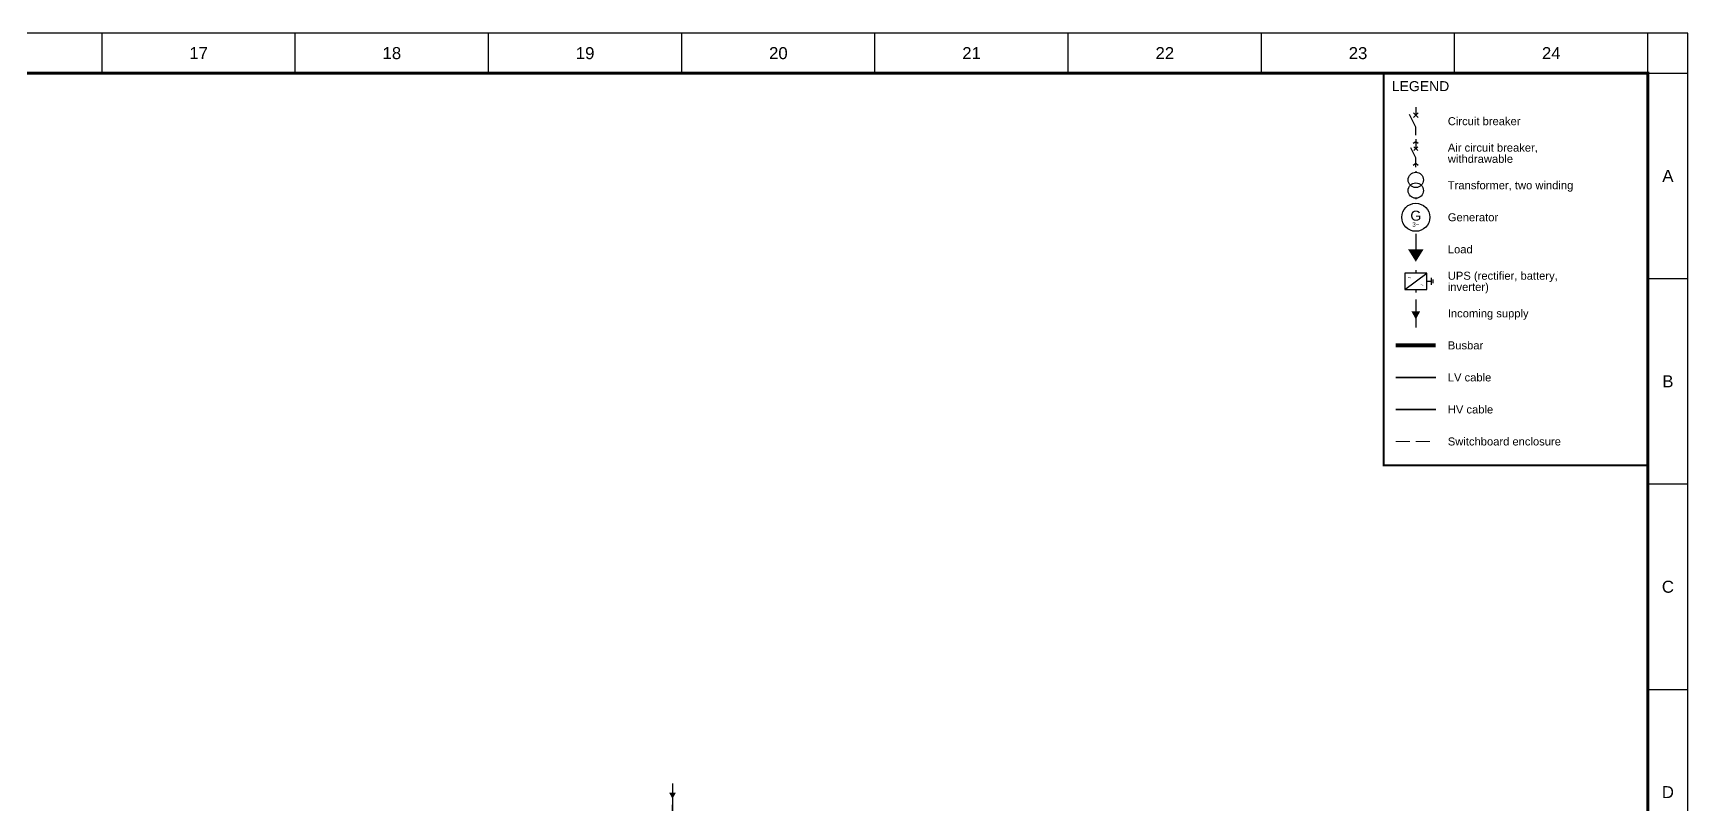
# Model space of a CAD drawing. Header units: millimetres. Extents: x 0 to 1189, y 0 to 841.
# Drawn here: x 775.4 to 1189, y 648.2 to 841 of the extents above; entities that cross this region are included whole.
import ezdxf
from ezdxf.enums import TextEntityAlignment as Align

# ---------------------------------------------------------------- set-up
doc = ezdxf.new("R2010")
doc.units = ezdxf.units.MM
doc.linetypes.add('IND-DASHED', pattern=[5, 3.5, -1.5])
for name, color, linetype, lineweight in [('E-BUSBAR', 7, 'Continuous', 100), ('E-DEVICE', 7, 'Continuous', 25), ('E-ENCL', 8, 'IND-DASHED', 18), ('E-EQUIP', 7, 'Continuous', 25), ('E-HV', 1, 'Continuous', 35), ('E-LV', 7, 'Continuous', 35), ('SHEET-BORDER', 7, 'Continuous', 25), ('SHEET-TEXT', 7, 'Continuous', 18), ('SHEET-TITLE', 7, 'Continuous', 35)]:
    doc.layers.add(name, color=color, linetype=linetype, lineweight=lineweight)
doc.styles.add('IND', font='arial.ttf')

# ---------------------------------------------------------------- blocks, each defined once
blk = doc.blocks.new('E-CB')
for p, q in [((0, -3), (-3.2, 3.4)), ((-1.2, 1.8), (1.2, 4.2)), ((-1.2, 4.2), (1.2, 1.8)), ((0, 7), (0, 3)), ((0, -7), (0, -3))]:
    blk.add_line(p, q)
at = {"style": 'IND'}
for tag, p in [('TAG', (3.5, 2.5)), ('RATING', (3.5, -0.5))]:
    blk.add_attdef(tag, p, '', height=2, dxfattribs=at)
blk = doc.blocks.new('E-ACB')
for p, q in [((0, -3), (-3.2, 3.4)), ((-1.6, 6.4), (0, 7.6)), ((-1.2, 1.8), (1.2, 4.2)), ((-1.2, 4.2), (1.2, 1.8)), ((0, 9), (0, 3)), ((0, 7.6), (1.6, 6.4)), ((-1.6, -7.6), (0, -6.4)), ((0, -9), (0, -3)), ((0, -6.4), (1.6, -7.6))]:
    blk.add_line(p, q)
at = {"style": 'IND'}
for tag, p in [('TAG', (3.5, 3)), ('RATING', (3.5, 0))]:
    blk.add_attdef(tag, p, '', height=2, dxfattribs=at)
blk = doc.blocks.new('E-TX')
for p, q in [((0, 11), (0, 10)), ((0, -10.2), (0, -11))]:
    blk.add_line(p, q)
for centre in [(0, 4.2), (0, -4.2)]:
    blk.add_circle(centre, 6)
at = {"style": 'IND'}
for tag, p in [('VOLTS', (8, -1.5)), ('TAG', (8, 6)), ('RATING', (8, 2.25)), ('VECTOR', (8, -5.25))]:
    blk.add_attdef(tag, p, '', height=2.5, dxfattribs=at)
blk = doc.blocks.new('E-GEN')
blk.add_circle((0, 0), 7)
at = {"style": 'IND'}
for s, height, p in [('G', 5, (0, 0.8)), ('3~', 2.2, (0, -3.6))]:
    blk.add_text(s, height=height, dxfattribs=at).set_placement(p, align=Align.MIDDLE_CENTER)
for tag, p in [('TAG', (9, 3)), ('RATING', (9, -0.75)), ('VOLTS', (9, -4.5))]:
    blk.add_attdef(tag, p, '', height=2.5, dxfattribs=at)
blk = doc.blocks.new('E-LOAD')
h = blk.add_hatch(color=256)
h.dxf.hatch_style = 1
h.paths.add_polyline_path([(-2.5, 0), (2.5, 0), (0, -4)])
blk.add_line((0, 5), (0, 0))
blk = doc.blocks.new('E-UPS')
for p, q in [((-8, -6), (8, 6)), ((0, 8), (0, 6)), ((8, 0), (11, 0)), ((11, 2.5), (11, -2.5)), ((12.4, 1.3), (12.4, -1.3)), ((0, -6), (0, -8))]:
    blk.add_line(p, q)
blk.add_lwpolyline([(-8, -6), (8, -6), (8, 6), (-8, 6)], close=True)
at = {"style": 'IND'}
for p in [(-4.5, 2.6), (4.5, -2.6)]:
    blk.add_text('~', height=3, dxfattribs=at).set_placement(p, align=Align.MIDDLE_CENTER)
blk = doc.blocks.new('E-SUPPLY')
h = blk.add_hatch(color=256)
h.dxf.hatch_style = 1
h.paths.add_polyline_path([(-2.2, 1), (2.2, 1), (0, -3)])
blk.add_line((0, 7), (0, -7))

msp = doc.modelspace()

# ---------------------------------------------------------------- linework, layer by layer
at = {"layer": 'E-BUSBAR', "const_width": 1}
msp.add_lwpolyline([(1116, 763), (1126, 763)], dxfattribs=at)
at = {"layer": 'E-ENCL', "linetype": 'IND-DASHED'}
msp.add_line((1116, 739), (1126, 739), dxfattribs=at)
at = {"layer": 'E-HV'}
msp.add_line((1116, 747), (1126, 747), dxfattribs=at)
msp.add_lwpolyline([(935.24, 648.23), (935.24, 642.53)], dxfattribs=at)
at = {"layer": 'E-LV'}
msp.add_line((1116, 755), (1126, 755), dxfattribs=at)
at = {"layer": 'SHEET-BORDER'}
for p, q in [((792.67, 831), (792.67, 841)), ((840.96, 831), (840.96, 841)), ((889.25, 831), (889.25, 841)), ((937.54, 831), (937.54, 841)), ((985.83, 831), (985.83, 841)), ((1034.12, 831), (1034.12, 841)), ((1082.42, 831), (1082.42, 841)), ((1130.71, 831), (1130.71, 841)), ((1179, 831), (1179, 841)), ((1179, 831), (1189, 831)), ((1179, 779.69), (1189, 779.69)), ((1179, 728.38), (1189, 728.38)), ((1179, 677.06), (1189, 677.06))]:
    msp.add_line(p, q, dxfattribs=at)
msp.add_lwpolyline([(0, 0), (1189, 0), (1189, 841), (0, 841)], close=True, dxfattribs=at)
for points, const_width in [([(20, 10), (1179, 10), (1179, 831), (20, 831)], 0.7), ([(1113, 733), (1179, 733), (1179, 831), (1113, 831)], 0.5)]:
    msp.add_lwpolyline(points, close=True, dxfattribs=dict(at, const_width=const_width))

# ---------------------------------------------------------------- block references
at = {"layer": 'E-DEVICE'}
for name, p, xscale, yscale in [('E-CB', (1121, 819), 0.5, 0.5), ('E-ACB', (1121, 811), 0.3888888888888889, 0.3888888888888889), ('E-TX', (1121, 803), 0.3181818181818182, 0.3181818181818182), ('E-GEN', (1121, 795), 0.5, 0.5), ('E-LOAD', (1121, 787), 0.7777777777777778, 0.7777777777777778), ('E-UPS', (1121, 779), 0.34615384615384615, 0.34615384615384615), ('E-SUPPLY', (1121, 771), 0.5, 0.5)]:
    msp.add_blockref(name, p, dxfattribs=dict(at, xscale=xscale, yscale=yscale))
at = {"layer": 'E-EQUIP', "xscale": 0.38, "yscale": 0.38}
msp.add_blockref('E-SUPPLY', (935.24, 650.89), dxfattribs=at)

# ---------------------------------------------------------------- texts
at = {"layer": 'SHEET-TEXT', "style": 'IND'}
for s, p in [('17', (816.81, 836)), ('18', (865.1, 836)), ('19', (913.4, 836)), ('20', (961.69, 836)), ('21', (1009.98, 836)), ('22', (1058.27, 836)), ('23', (1106.56, 836)), ('24', (1154.85, 836)), ('A', (1184, 805.34)), ('B', (1184, 754.03)), ('C', (1184, 702.72)), ('D', (1184, 651.41))]:
    msp.add_text(s, height=3, dxfattribs=at).set_placement(p, align=Align.MIDDLE_CENTER)
for s, p in [('Circuit breaker', (1129, 819)), ('withdrawable', (1129, 809.6)), ('Air circuit breaker,', (1129, 812.4)), ('Transformer, two winding', (1129, 803)), ('Generator', (1129, 795)), ('Load', (1129, 787)), ('inverter)', (1129, 777.6)), ('UPS (rectifier, battery,', (1129, 780.4)), ('Incoming supply', (1129, 771)), ('Busbar', (1129, 763)), ('LV cable', (1129, 755)), ('HV cable', (1129, 747)), ('Switchboard enclosure', (1129, 739))]:
    msp.add_text(s, height=2, dxfattribs=at).set_placement(p, align=Align.MIDDLE_LEFT)
at = {"layer": 'SHEET-TITLE', "style": 'IND'}
msp.add_text('LEGEND', height=2.5, dxfattribs=at).set_placement((1115, 829), align=Align.TOP_LEFT)

doc.saveas('drawing.dxf')
